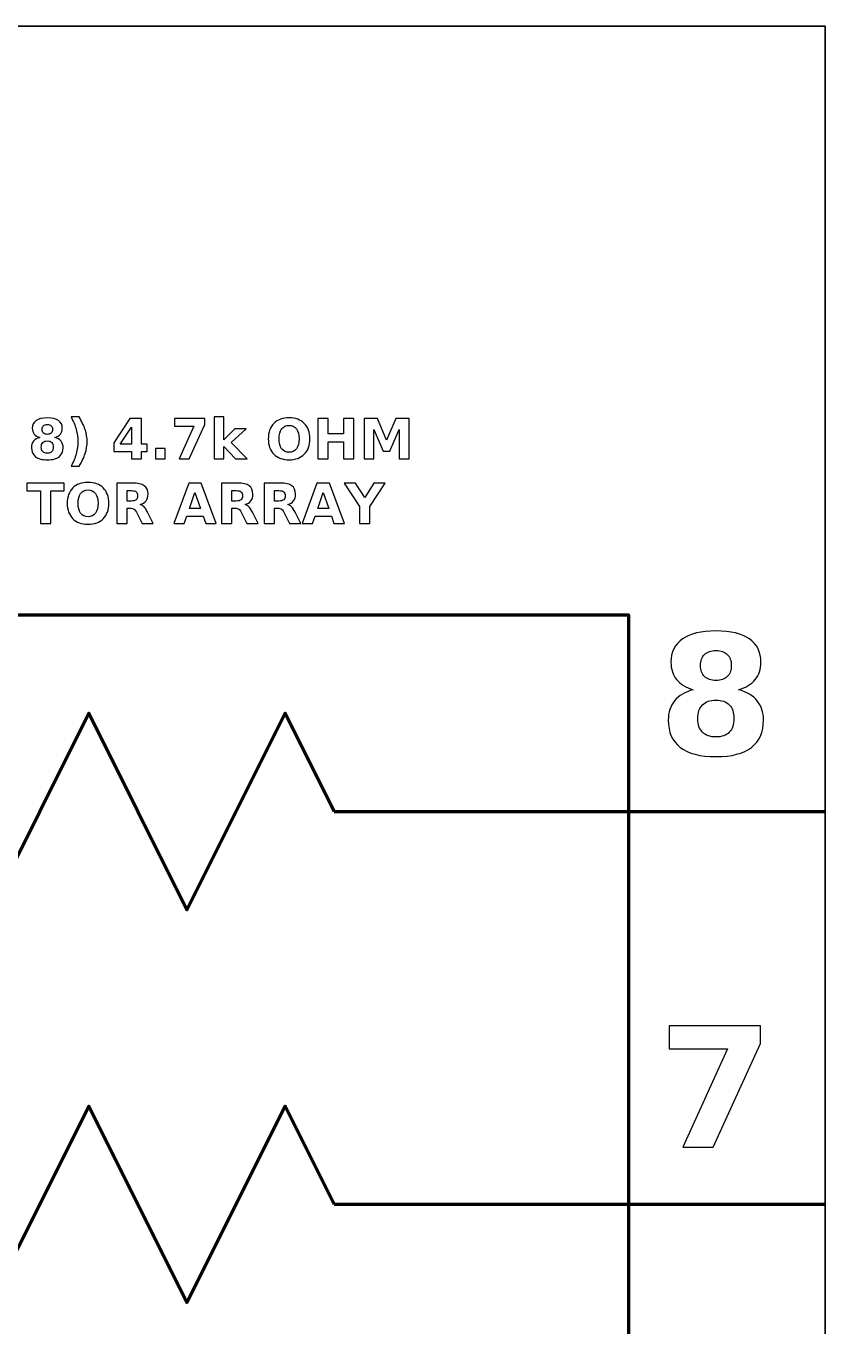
# Model space of a CAD drawing. Header units: centimetres. Extents: x -12.5 to -8.5, y -15.85 to -9.85.
# Drawn here: x -10.535 to -8.5, y -13.16 to -9.85 of the extents above; entities that cross this region are included whole.
import ezdxf

# ---------------------------------------------------------------- set-up
doc = ezdxf.new("R2010")
doc.units = ezdxf.units.CM
doc.header["$MEASUREMENT"] = 0
doc.layers.add('Layer 1', color=7, linetype='Continuous')

msp = doc.modelspace()

# ---------------------------------------------------------------- linework, layer by layer
at = {"layer": 'Layer 1', "color": 7, "lineweight": 35}
msp.add_open_spline([(-12.5, -9.85), (-12.5, -9.85), (-8.5, -9.85), (-8.5, -9.85), (-8.5, -9.85), (-8.5, -9.85), (-8.5, -15.85), (-8.5, -15.85), (-8.5, -15.85), (-8.5, -15.85), (-12.5, -15.85), (-12.5, -15.85), (-12.5, -15.85), (-12.5, -15.85), (-12.5, -9.85), (-12.5, -9.85)], degree=3, knots=[0, 0, 0, 0, 0.25, 0.25, 0.25, 0.25, 0.5, 0.5, 0.5, 0.5, 0.75, 0.75, 0.75, 0.75, 1, 1, 1, 1], dxfattribs=at)
at = {"layer": 'Layer 1', "color": 250}
for points, knots in [([(-10.49982, -10.89769), (-10.50605, -10.8958), (-10.51076, -10.89291), (-10.51393, -10.88901), (-10.51393, -10.88901), (-10.51711, -10.8851), (-10.51868, -10.88024), (-10.51868, -10.8744), (-10.51868, -10.8744), (-10.51868, -10.86572), (-10.51544, -10.85909), (-10.50897, -10.85455), (-10.50897, -10.85455), (-10.5025, -10.85001), (-10.49298, -10.84773), (-10.48044, -10.84773), (-10.48044, -10.84773), (-10.468, -10.84773), (-10.45852, -10.84999), (-10.45205, -10.85453), (-10.45205, -10.85453), (-10.44559, -10.85905), (-10.44234, -10.86568), (-10.44234, -10.8744), (-10.44234, -10.8744), (-10.44234, -10.88024), (-10.44394, -10.8851), (-10.44711, -10.88901), (-10.44711, -10.88901), (-10.45031, -10.89291), (-10.45504, -10.8958), (-10.46127, -10.89769), (-10.46127, -10.89769), (-10.45429, -10.89961), (-10.44902, -10.90274), (-10.44547, -10.90709), (-10.44547, -10.90709), (-10.44192, -10.91142), (-10.44013, -10.9169), (-10.44013, -10.92353), (-10.44013, -10.92353), (-10.44013, -10.93372), (-10.44352, -10.94143), (-10.45029, -10.94663), (-10.45029, -10.94663), (-10.45706, -10.95185), (-10.46713, -10.95446), (-10.48044, -10.95446), (-10.48044, -10.95446), (-10.49382, -10.95446), (-10.50391, -10.95185), (-10.51073, -10.94663), (-10.51073, -10.94663), (-10.51755, -10.94143), (-10.52096, -10.93372), (-10.52096, -10.92353), (-10.52096, -10.92353), (-10.52096, -10.9169), (-10.51917, -10.91142), (-10.51562, -10.90709), (-10.51562, -10.90709), (-10.51207, -10.90274), (-10.5068, -10.89961), (-10.49982, -10.89769)], [0, 0, 0, 0, 0.0625, 0.0625, 0.0625, 0.0625, 0.125, 0.125, 0.125, 0.125, 0.1875, 0.1875, 0.1875, 0.1875, 0.25, 0.25, 0.25, 0.25, 0.3125, 0.3125, 0.3125, 0.3125, 0.375, 0.375, 0.375, 0.375, 0.4375, 0.4375, 0.4375, 0.4375, 0.5, 0.5, 0.5, 0.5, 0.5625, 0.5625, 0.5625, 0.5625, 0.625, 0.625, 0.625, 0.625, 0.6875, 0.6875, 0.6875, 0.6875, 0.75, 0.75, 0.75, 0.75, 0.8125, 0.8125, 0.8125, 0.8125, 0.875, 0.875, 0.875, 0.875, 0.9375, 0.9375, 0.9375, 0.9375, 1, 1, 1, 1]), ([(-10.42009, -10.97106), (-10.41421, -10.96013), (-10.40979, -10.94945), (-10.40685, -10.93903), (-10.40685, -10.93903), (-10.40391, -10.92859), (-10.40245, -10.91831), (-10.40245, -10.90815), (-10.40245, -10.90815), (-10.40245, -10.89799), (-10.40391, -10.88771), (-10.40685, -10.87732), (-10.40685, -10.87732), (-10.40979, -10.86692), (-10.41421, -10.85627), (-10.42009, -10.84538), (-10.42009, -10.84538), (-10.42009, -10.84538), (-10.39963, -10.84538), (-10.39963, -10.84538), (-10.39963, -10.84538), (-10.39265, -10.85665), (-10.38747, -10.86742), (-10.38408, -10.87774), (-10.38408, -10.87774), (-10.38072, -10.88804), (-10.37903, -10.89823), (-10.37903, -10.90829), (-10.37903, -10.90829), (-10.37903, -10.91836), (-10.3807, -10.92849), (-10.38406, -10.9387), (-10.38406, -10.9387), (-10.3874, -10.94893), (-10.3926, -10.95973), (-10.39963, -10.97106), (-10.39963, -10.97106), (-10.39963, -10.97106), (-10.42009, -10.97106), (-10.42009, -10.97106)], [0, 0, 0, 0, 0.1, 0.1, 0.1, 0.1, 0.2, 0.2, 0.2, 0.2, 0.3, 0.3, 0.3, 0.3, 0.4, 0.4, 0.4, 0.4, 0.5, 0.5, 0.5, 0.5, 0.6, 0.6, 0.6, 0.6, 0.7, 0.7, 0.7, 0.7, 0.8, 0.8, 0.8, 0.8, 0.9, 0.9, 0.9, 0.9, 1, 1, 1, 1]), ([(-10.27021, -10.84959), (-10.27021, -10.84959), (-10.24071, -10.84959), (-10.24071, -10.84959), (-10.24071, -10.84959), (-10.24071, -10.84959), (-10.24071, -10.9145), (-10.24071, -10.9145), (-10.24071, -10.9145), (-10.24071, -10.9145), (-10.22604, -10.9145), (-10.22604, -10.9145), (-10.22604, -10.9145), (-10.22604, -10.9145), (-10.22604, -10.93372), (-10.22604, -10.93372), (-10.22604, -10.93372), (-10.22604, -10.93372), (-10.24071, -10.93372), (-10.24071, -10.93372), (-10.24071, -10.93372), (-10.24071, -10.93372), (-10.24071, -10.95246), (-10.24071, -10.95246), (-10.24071, -10.95246), (-10.24071, -10.95246), (-10.26578, -10.95246), (-10.26578, -10.95246), (-10.26578, -10.95246), (-10.26578, -10.95246), (-10.26578, -10.93372), (-10.26578, -10.93372), (-10.26578, -10.93372), (-10.26578, -10.93372), (-10.31141, -10.93372), (-10.31141, -10.93372), (-10.31141, -10.93372), (-10.31141, -10.93372), (-10.31141, -10.91097), (-10.31141, -10.91097), (-10.31141, -10.91097), (-10.31141, -10.91097), (-10.27021, -10.84959), (-10.27021, -10.84959)], [0, 0, 0, 0, 0.0909091, 0.0909091, 0.0909091, 0.0909091, 0.1818182, 0.1818182, 0.1818182, 0.1818182, 0.2727273, 0.2727273, 0.2727273, 0.2727273, 0.3636364, 0.3636364, 0.3636364, 0.3636364, 0.4545455, 0.4545455, 0.4545455, 0.4545455, 0.5454545, 0.5454545, 0.5454545, 0.5454545, 0.6363636, 0.6363636, 0.6363636, 0.6363636, 0.7272727, 0.7272727, 0.7272727, 0.7272727, 0.8181818, 0.8181818, 0.8181818, 0.8181818, 0.9090909, 0.9090909, 0.9090909, 0.9090909, 1, 1, 1, 1]), ([(-10.15654, -10.84959), (-10.15654, -10.84959), (-10.07902, -10.84959), (-10.07902, -10.84959), (-10.07902, -10.84959), (-10.07902, -10.84959), (-10.07902, -10.86455), (-10.07902, -10.86455), (-10.07902, -10.86455), (-10.07902, -10.86455), (-10.11912, -10.95246), (-10.11912, -10.95246), (-10.11912, -10.95246), (-10.11912, -10.95246), (-10.14497, -10.95246), (-10.14497, -10.95246), (-10.14497, -10.95246), (-10.14497, -10.95246), (-10.10699, -10.86909), (-10.10699, -10.86909), (-10.10699, -10.86909), (-10.10699, -10.86909), (-10.15654, -10.86909), (-10.15654, -10.86909), (-10.15654, -10.86909), (-10.15654, -10.86909), (-10.15654, -10.84959), (-10.15654, -10.84959)], [0, 0, 0, 0, 0.1428571, 0.1428571, 0.1428571, 0.1428571, 0.2857143, 0.2857143, 0.2857143, 0.2857143, 0.4285714, 0.4285714, 0.4285714, 0.4285714, 0.5714286, 0.5714286, 0.5714286, 0.5714286, 0.7142857, 0.7142857, 0.7142857, 0.7142857, 0.8571429, 0.8571429, 0.8571429, 0.8571429, 1, 1, 1, 1]), ([(-10.05593, -10.84524), (-10.05593, -10.84524), (-10.03126, -10.84524), (-10.03126, -10.84524), (-10.03126, -10.84524), (-10.03126, -10.84524), (-10.03126, -10.90361), (-10.03126, -10.90361), (-10.03126, -10.90361), (-10.03126, -10.90361), (-10.00287, -10.8753), (-10.00287, -10.8753), (-10.00287, -10.8753), (-10.00287, -10.8753), (-9.9742, -10.8753), (-9.9742, -10.8753), (-9.9742, -10.8753), (-9.9742, -10.8753), (-10.0119, -10.91071), (-10.0119, -10.91071), (-10.0119, -10.91071), (-10.0119, -10.91071), (-9.97124, -10.95246), (-9.97124, -10.95246), (-9.97124, -10.95246), (-9.97124, -10.95246), (-10.00115, -10.95246), (-10.00115, -10.95246), (-10.00115, -10.95246), (-10.00115, -10.95246), (-10.03126, -10.92029), (-10.03126, -10.92029), (-10.03126, -10.92029), (-10.03126, -10.92029), (-10.03126, -10.95246), (-10.03126, -10.95246), (-10.03126, -10.95246), (-10.03126, -10.95246), (-10.05593, -10.95246), (-10.05593, -10.95246), (-10.05593, -10.95246), (-10.05593, -10.95246), (-10.05593, -10.84524), (-10.05593, -10.84524)], [0, 0, 0, 0, 0.0909091, 0.0909091, 0.0909091, 0.0909091, 0.1818182, 0.1818182, 0.1818182, 0.1818182, 0.2727273, 0.2727273, 0.2727273, 0.2727273, 0.3636364, 0.3636364, 0.3636364, 0.3636364, 0.4545455, 0.4545455, 0.4545455, 0.4545455, 0.5454545, 0.5454545, 0.5454545, 0.5454545, 0.6363636, 0.6363636, 0.6363636, 0.6363636, 0.7272727, 0.7272727, 0.7272727, 0.7272727, 0.8181818, 0.8181818, 0.8181818, 0.8181818, 0.9090909, 0.9090909, 0.9090909, 0.9090909, 1, 1, 1, 1]), ([(-9.86486, -10.84773), (-9.84833, -10.84773), (-9.83537, -10.85246), (-9.82601, -10.86194), (-9.82601, -10.86194), (-9.81663, -10.87139), (-9.81195, -10.88444), (-9.81195, -10.90112), (-9.81195, -10.90112), (-9.81195, -10.91775), (-9.81663, -10.9308), (-9.82601, -10.94025), (-9.82601, -10.94025), (-9.83537, -10.94973), (-9.84833, -10.95446), (-9.86486, -10.95446), (-9.86486, -10.95446), (-9.88135, -10.95446), (-9.89428, -10.94973), (-9.90369, -10.94025), (-9.90369, -10.94025), (-9.91307, -10.9308), (-9.91778, -10.91775), (-9.91778, -10.90112), (-9.91778, -10.90112), (-9.91778, -10.88444), (-9.91307, -10.87139), (-9.90369, -10.86194), (-9.90369, -10.86194), (-9.89428, -10.85246), (-9.88135, -10.84773), (-9.86486, -10.84773)], [0, 0, 0, 0, 0.125, 0.125, 0.125, 0.125, 0.25, 0.25, 0.25, 0.25, 0.375, 0.375, 0.375, 0.375, 0.5, 0.5, 0.5, 0.5, 0.625, 0.625, 0.625, 0.625, 0.75, 0.75, 0.75, 0.75, 0.875, 0.875, 0.875, 0.875, 1, 1, 1, 1]), ([(-9.79188, -10.84959), (-9.79188, -10.84959), (-9.76535, -10.84959), (-9.76535, -10.84959), (-9.76535, -10.84959), (-9.76535, -10.84959), (-9.76535, -10.8888), (-9.76535, -10.8888), (-9.76535, -10.8888), (-9.76535, -10.8888), (-9.72622, -10.8888), (-9.72622, -10.8888), (-9.72622, -10.8888), (-9.72622, -10.8888), (-9.72622, -10.84959), (-9.72622, -10.84959), (-9.72622, -10.84959), (-9.72622, -10.84959), (-9.69969, -10.84959), (-9.69969, -10.84959), (-9.69969, -10.84959), (-9.69969, -10.84959), (-9.69969, -10.95246), (-9.69969, -10.95246), (-9.69969, -10.95246), (-9.69969, -10.95246), (-9.72622, -10.95246), (-9.72622, -10.95246), (-9.72622, -10.95246), (-9.72622, -10.95246), (-9.72622, -10.90886), (-9.72622, -10.90886), (-9.72622, -10.90886), (-9.72622, -10.90886), (-9.76535, -10.90886), (-9.76535, -10.90886), (-9.76535, -10.90886), (-9.76535, -10.90886), (-9.76535, -10.95246), (-9.76535, -10.95246), (-9.76535, -10.95246), (-9.76535, -10.95246), (-9.79188, -10.95246), (-9.79188, -10.95246), (-9.79188, -10.95246), (-9.79188, -10.95246), (-9.79188, -10.84959), (-9.79188, -10.84959)], [0, 0, 0, 0, 0.0833333, 0.0833333, 0.0833333, 0.0833333, 0.1666667, 0.1666667, 0.1666667, 0.1666667, 0.25, 0.25, 0.25, 0.25, 0.3333333, 0.3333333, 0.3333333, 0.3333333, 0.4166667, 0.4166667, 0.4166667, 0.4166667, 0.5, 0.5, 0.5, 0.5, 0.5833333, 0.5833333, 0.5833333, 0.5833333, 0.6666667, 0.6666667, 0.6666667, 0.6666667, 0.75, 0.75, 0.75, 0.75, 0.8333333, 0.8333333, 0.8333333, 0.8333333, 0.9166667, 0.9166667, 0.9166667, 0.9166667, 1, 1, 1, 1]), ([(-9.67379, -10.84959), (-9.67379, -10.84959), (-9.64004, -10.84959), (-9.64004, -10.84959), (-9.64004, -10.84959), (-9.64004, -10.84959), (-9.61659, -10.90465), (-9.61659, -10.90465), (-9.61659, -10.90465), (-9.61659, -10.90465), (-9.59303, -10.84959), (-9.59303, -10.84959), (-9.59303, -10.84959), (-9.59303, -10.84959), (-9.55935, -10.84959), (-9.55935, -10.84959), (-9.55935, -10.84959), (-9.55935, -10.84959), (-9.55935, -10.95246), (-9.55935, -10.95246), (-9.55935, -10.95246), (-9.55935, -10.95246), (-9.58442, -10.95246), (-9.58442, -10.95246), (-9.58442, -10.95246), (-9.58442, -10.95246), (-9.58442, -10.87722), (-9.58442, -10.87722), (-9.58442, -10.87722), (-9.58442, -10.87722), (-9.60813, -10.93268), (-9.60813, -10.93268), (-9.60813, -10.93268), (-9.60813, -10.93268), (-9.62494, -10.93268), (-9.62494, -10.93268), (-9.62494, -10.93268), (-9.62494, -10.93268), (-9.64865, -10.87722), (-9.64865, -10.87722), (-9.64865, -10.87722), (-9.64865, -10.87722), (-9.64865, -10.95246), (-9.64865, -10.95246), (-9.64865, -10.95246), (-9.64865, -10.95246), (-9.67379, -10.95246), (-9.67379, -10.95246), (-9.67379, -10.95246), (-9.67379, -10.95246), (-9.67379, -10.84959), (-9.67379, -10.84959)], [0, 0, 0, 0, 0.0769231, 0.0769231, 0.0769231, 0.0769231, 0.1538462, 0.1538462, 0.1538462, 0.1538462, 0.2307692, 0.2307692, 0.2307692, 0.2307692, 0.3076923, 0.3076923, 0.3076923, 0.3076923, 0.3846154, 0.3846154, 0.3846154, 0.3846154, 0.4615385, 0.4615385, 0.4615385, 0.4615385, 0.5384615, 0.5384615, 0.5384615, 0.5384615, 0.6153846, 0.6153846, 0.6153846, 0.6153846, 0.6923077, 0.6923077, 0.6923077, 0.6923077, 0.7692308, 0.7692308, 0.7692308, 0.7692308, 0.8461538, 0.8461538, 0.8461538, 0.8461538, 0.9230769, 0.9230769, 0.9230769, 0.9230769, 1, 1, 1, 1]), ([(-10.49361, -10.87708), (-10.49361, -10.88118), (-10.49248, -10.88433), (-10.4902, -10.88651), (-10.4902, -10.88651), (-10.48792, -10.88873), (-10.48467, -10.88983), (-10.48044, -10.88983), (-10.48044, -10.88983), (-10.4763, -10.88983), (-10.4731, -10.88873), (-10.47087, -10.88651), (-10.47087, -10.88651), (-10.46861, -10.88433), (-10.46748, -10.88118), (-10.46748, -10.87708), (-10.46748, -10.87708), (-10.46748, -10.87299), (-10.46861, -10.86986), (-10.47087, -10.86768), (-10.47087, -10.86768), (-10.4731, -10.86549), (-10.4763, -10.86441), (-10.48044, -10.86441), (-10.48044, -10.86441), (-10.48467, -10.86441), (-10.48792, -10.86551), (-10.4902, -10.86772), (-10.4902, -10.86772), (-10.49248, -10.86991), (-10.49361, -10.87304), (-10.49361, -10.87708)], [0, 0, 0, 0, 0.125, 0.125, 0.125, 0.125, 0.25, 0.25, 0.25, 0.25, 0.375, 0.375, 0.375, 0.375, 0.5, 0.5, 0.5, 0.5, 0.625, 0.625, 0.625, 0.625, 0.75, 0.75, 0.75, 0.75, 0.875, 0.875, 0.875, 0.875, 1, 1, 1, 1]), ([(-10.26578, -10.87144), (-10.26578, -10.87144), (-10.29488, -10.9145), (-10.29488, -10.9145), (-10.29488, -10.9145), (-10.29488, -10.9145), (-10.26578, -10.9145), (-10.26578, -10.9145), (-10.26578, -10.9145), (-10.26578, -10.9145), (-10.26578, -10.87144), (-10.26578, -10.87144)], [0, 0, 0, 0, 0.3333333, 0.3333333, 0.3333333, 0.3333333, 0.6666667, 0.6666667, 0.6666667, 0.6666667, 1, 1, 1, 1]), ([(-9.86486, -10.86695), (-9.87295, -10.86695), (-9.87921, -10.86993), (-9.88368, -10.87591), (-9.88368, -10.87591), (-9.88812, -10.88188), (-9.89036, -10.89028), (-9.89036, -10.90112), (-9.89036, -10.90112), (-9.89036, -10.91194), (-9.88812, -10.92031), (-9.88368, -10.92628), (-9.88368, -10.92628), (-9.87921, -10.93226), (-9.87295, -10.93524), (-9.86486, -10.93524), (-9.86486, -10.93524), (-9.85672, -10.93524), (-9.85045, -10.93226), (-9.84598, -10.92628), (-9.84598, -10.92628), (-9.84153, -10.92031), (-9.8393, -10.91194), (-9.8393, -10.90112), (-9.8393, -10.90112), (-9.8393, -10.89028), (-9.84153, -10.88188), (-9.84598, -10.87591), (-9.84598, -10.87591), (-9.85045, -10.86993), (-9.85672, -10.86695), (-9.86486, -10.86695)], [0, 0, 0, 0, 0.125, 0.125, 0.125, 0.125, 0.25, 0.25, 0.25, 0.25, 0.375, 0.375, 0.375, 0.375, 0.5, 0.5, 0.5, 0.5, 0.625, 0.625, 0.625, 0.625, 0.75, 0.75, 0.75, 0.75, 0.875, 0.875, 0.875, 0.875, 1, 1, 1, 1]), ([(-10.48044, -10.90643), (-10.4854, -10.90643), (-10.48924, -10.9078), (-10.49189, -10.9105), (-10.49189, -10.9105), (-10.49455, -10.91321), (-10.49589, -10.91709), (-10.49589, -10.92214), (-10.49589, -10.92214), (-10.49589, -10.9272), (-10.49455, -10.93106), (-10.49189, -10.93376), (-10.49189, -10.93376), (-10.48924, -10.93644), (-10.4854, -10.93778), (-10.48044, -10.93778), (-10.48044, -10.93778), (-10.47552, -10.93778), (-10.47176, -10.93644), (-10.46913, -10.93376), (-10.46913, -10.93376), (-10.46652, -10.93106), (-10.4652, -10.9272), (-10.4652, -10.92214), (-10.4652, -10.92214), (-10.4652, -10.91704), (-10.46652, -10.91316), (-10.46913, -10.91046), (-10.46913, -10.91046), (-10.47176, -10.90778), (-10.47552, -10.90643), (-10.48044, -10.90643)], [0, 0, 0, 0, 0.125, 0.125, 0.125, 0.125, 0.25, 0.25, 0.25, 0.25, 0.375, 0.375, 0.375, 0.375, 0.5, 0.5, 0.5, 0.5, 0.625, 0.625, 0.625, 0.625, 0.75, 0.75, 0.75, 0.75, 0.875, 0.875, 0.875, 0.875, 1, 1, 1, 1]), ([(-10.20518, -10.92579), (-10.20518, -10.92579), (-10.18036, -10.92579), (-10.18036, -10.92579), (-10.18036, -10.92579), (-10.18036, -10.92579), (-10.18036, -10.95246), (-10.18036, -10.95246), (-10.18036, -10.95246), (-10.18036, -10.95246), (-10.20518, -10.95246), (-10.20518, -10.95246), (-10.20518, -10.95246), (-10.20518, -10.95246), (-10.20518, -10.92579), (-10.20518, -10.92579)], [0, 0, 0, 0, 0.25, 0.25, 0.25, 0.25, 0.5, 0.5, 0.5, 0.5, 0.75, 0.75, 0.75, 0.75, 1, 1, 1, 1]), ([(-10.53235, -11.01384), (-10.53235, -11.01384), (-10.43755, -11.01384), (-10.43755, -11.01384), (-10.43755, -11.01384), (-10.43755, -11.01384), (-10.43755, -11.0339), (-10.43755, -11.0339), (-10.43755, -11.0339), (-10.43755, -11.0339), (-10.47165, -11.0339), (-10.47165, -11.0339), (-10.47165, -11.0339), (-10.47165, -11.0339), (-10.47165, -11.11671), (-10.47165, -11.11671), (-10.47165, -11.11671), (-10.47165, -11.11671), (-10.49818, -11.11671), (-10.49818, -11.11671), (-10.49818, -11.11671), (-10.49818, -11.11671), (-10.49818, -11.0339), (-10.49818, -11.0339), (-10.49818, -11.0339), (-10.49818, -11.0339), (-10.53235, -11.0339), (-10.53235, -11.0339), (-10.53235, -11.0339), (-10.53235, -11.0339), (-10.53235, -11.01384), (-10.53235, -11.01384)], [0, 0, 0, 0, 0.125, 0.125, 0.125, 0.125, 0.25, 0.25, 0.25, 0.25, 0.375, 0.375, 0.375, 0.375, 0.5, 0.5, 0.5, 0.5, 0.625, 0.625, 0.625, 0.625, 0.75, 0.75, 0.75, 0.75, 0.875, 0.875, 0.875, 0.875, 1, 1, 1, 1]), ([(-10.37682, -11.01198), (-10.36029, -11.01198), (-10.34733, -11.01671), (-10.33797, -11.02619), (-10.33797, -11.02619), (-10.32859, -11.03564), (-10.32391, -11.04869), (-10.32391, -11.06537), (-10.32391, -11.06537), (-10.32391, -11.082), (-10.32859, -11.09505), (-10.33797, -11.1045), (-10.33797, -11.1045), (-10.34733, -11.11398), (-10.36029, -11.11871), (-10.37682, -11.11871), (-10.37682, -11.11871), (-10.39331, -11.11871), (-10.40624, -11.11398), (-10.41565, -11.1045), (-10.41565, -11.1045), (-10.42503, -11.09505), (-10.42974, -11.082), (-10.42974, -11.06537), (-10.42974, -11.06537), (-10.42974, -11.04869), (-10.42503, -11.03564), (-10.41565, -11.02619), (-10.41565, -11.02619), (-10.40624, -11.01671), (-10.39331, -11.01198), (-10.37682, -11.01198)], [0, 0, 0, 0, 0.125, 0.125, 0.125, 0.125, 0.25, 0.25, 0.25, 0.25, 0.375, 0.375, 0.375, 0.375, 0.5, 0.5, 0.5, 0.5, 0.625, 0.625, 0.625, 0.625, 0.75, 0.75, 0.75, 0.75, 0.875, 0.875, 0.875, 0.875, 1, 1, 1, 1]), ([(-10.27731, -11.07779), (-10.27731, -11.07779), (-10.27731, -11.11671), (-10.27731, -11.11671), (-10.27731, -11.11671), (-10.27731, -11.11671), (-10.30384, -11.11671), (-10.30384, -11.11671), (-10.30384, -11.11671), (-10.30384, -11.11671), (-10.30384, -11.01384), (-10.30384, -11.01384), (-10.30384, -11.01384), (-10.30384, -11.01384), (-10.26332, -11.01384), (-10.26332, -11.01384), (-10.26332, -11.01384), (-10.24977, -11.01384), (-10.23982, -11.01612), (-10.23352, -11.02066), (-10.23352, -11.02066), (-10.2272, -11.0252), (-10.22404, -11.0324), (-10.22404, -11.04223), (-10.22404, -11.04223), (-10.22404, -11.04902), (-10.22569, -11.05462), (-10.22896, -11.05897), (-10.22896, -11.05897), (-10.23225, -11.06335), (-10.23721, -11.06657), (-10.24382, -11.06862), (-10.24382, -11.06862), (-10.2402, -11.06946), (-10.23693, -11.07132), (-10.23406, -11.07424), (-10.23406, -11.07424), (-10.23119, -11.07715), (-10.2283, -11.08157), (-10.22536, -11.0875), (-10.22536, -11.0875), (-10.22536, -11.0875), (-10.21094, -11.11671), (-10.21094, -11.11671), (-10.21094, -11.11671), (-10.21094, -11.11671), (-10.23921, -11.11671), (-10.23921, -11.11671), (-10.23921, -11.11671), (-10.23921, -11.11671), (-10.25175, -11.09115), (-10.25175, -11.09115), (-10.25175, -11.09115), (-10.25426, -11.08602), (-10.25683, -11.08249), (-10.25944, -11.08061), (-10.25944, -11.08061), (-10.26203, -11.07873), (-10.26548, -11.07779), (-10.26981, -11.07779), (-10.26981, -11.07779), (-10.26981, -11.07779), (-10.27731, -11.07779), (-10.27731, -11.07779)], [0, 0, 0, 0, 0.0625, 0.0625, 0.0625, 0.0625, 0.125, 0.125, 0.125, 0.125, 0.1875, 0.1875, 0.1875, 0.1875, 0.25, 0.25, 0.25, 0.25, 0.3125, 0.3125, 0.3125, 0.3125, 0.375, 0.375, 0.375, 0.375, 0.4375, 0.4375, 0.4375, 0.4375, 0.5, 0.5, 0.5, 0.5, 0.5625, 0.5625, 0.5625, 0.5625, 0.625, 0.625, 0.625, 0.625, 0.6875, 0.6875, 0.6875, 0.6875, 0.75, 0.75, 0.75, 0.75, 0.8125, 0.8125, 0.8125, 0.8125, 0.875, 0.875, 0.875, 0.875, 0.9375, 0.9375, 0.9375, 0.9375, 1, 1, 1, 1]), ([(-10.08364, -11.09799), (-10.08364, -11.09799), (-10.12513, -11.09799), (-10.12513, -11.09799), (-10.12513, -11.09799), (-10.12513, -11.09799), (-10.13167, -11.11671), (-10.13167, -11.11671), (-10.13167, -11.11671), (-10.13167, -11.11671), (-10.15834, -11.11671), (-10.15834, -11.11671), (-10.15834, -11.11671), (-10.15834, -11.11671), (-10.12024, -11.01384), (-10.12024, -11.01384), (-10.12024, -11.01384), (-10.12024, -11.01384), (-10.08861, -11.01384), (-10.08861, -11.01384), (-10.08861, -11.01384), (-10.08861, -11.01384), (-10.05051, -11.11671), (-10.05051, -11.11671), (-10.05051, -11.11671), (-10.05051, -11.11671), (-10.07718, -11.11671), (-10.07718, -11.11671), (-10.07718, -11.11671), (-10.07718, -11.11671), (-10.08364, -11.09799), (-10.08364, -11.09799)], [0, 0, 0, 0, 0.125, 0.125, 0.125, 0.125, 0.25, 0.25, 0.25, 0.25, 0.375, 0.375, 0.375, 0.375, 0.5, 0.5, 0.5, 0.5, 0.625, 0.625, 0.625, 0.625, 0.75, 0.75, 0.75, 0.75, 0.875, 0.875, 0.875, 0.875, 1, 1, 1, 1]), ([(-10.01031, -11.07779), (-10.01031, -11.07779), (-10.01031, -11.11671), (-10.01031, -11.11671), (-10.01031, -11.11671), (-10.01031, -11.11671), (-10.03684, -11.11671), (-10.03684, -11.11671), (-10.03684, -11.11671), (-10.03684, -11.11671), (-10.03684, -11.01384), (-10.03684, -11.01384), (-10.03684, -11.01384), (-10.03684, -11.01384), (-9.99632, -11.01384), (-9.99632, -11.01384), (-9.99632, -11.01384), (-9.98277, -11.01384), (-9.97282, -11.01612), (-9.96652, -11.02066), (-9.96652, -11.02066), (-9.9602, -11.0252), (-9.95704, -11.0324), (-9.95704, -11.04223), (-9.95704, -11.04223), (-9.95704, -11.04902), (-9.95869, -11.05462), (-9.96196, -11.05897), (-9.96196, -11.05897), (-9.96525, -11.06335), (-9.97021, -11.06657), (-9.97682, -11.06862), (-9.97682, -11.06862), (-9.9732, -11.06946), (-9.96993, -11.07132), (-9.96706, -11.07424), (-9.96706, -11.07424), (-9.96419, -11.07715), (-9.9613, -11.08157), (-9.95836, -11.0875), (-9.95836, -11.0875), (-9.95836, -11.0875), (-9.94394, -11.11671), (-9.94394, -11.11671), (-9.94394, -11.11671), (-9.94394, -11.11671), (-9.97221, -11.11671), (-9.97221, -11.11671), (-9.97221, -11.11671), (-9.97221, -11.11671), (-9.98475, -11.09115), (-9.98475, -11.09115), (-9.98475, -11.09115), (-9.98726, -11.08602), (-9.98983, -11.08249), (-9.99244, -11.08061), (-9.99244, -11.08061), (-9.99503, -11.07873), (-9.99848, -11.07779), (-10.00281, -11.07779), (-10.00281, -11.07779), (-10.00281, -11.07779), (-10.01031, -11.07779), (-10.01031, -11.07779)], [0, 0, 0, 0, 0.0625, 0.0625, 0.0625, 0.0625, 0.125, 0.125, 0.125, 0.125, 0.1875, 0.1875, 0.1875, 0.1875, 0.25, 0.25, 0.25, 0.25, 0.3125, 0.3125, 0.3125, 0.3125, 0.375, 0.375, 0.375, 0.375, 0.4375, 0.4375, 0.4375, 0.4375, 0.5, 0.5, 0.5, 0.5, 0.5625, 0.5625, 0.5625, 0.5625, 0.625, 0.625, 0.625, 0.625, 0.6875, 0.6875, 0.6875, 0.6875, 0.75, 0.75, 0.75, 0.75, 0.8125, 0.8125, 0.8125, 0.8125, 0.875, 0.875, 0.875, 0.875, 0.9375, 0.9375, 0.9375, 0.9375, 1, 1, 1, 1]), ([(-9.90166, -11.07779), (-9.90166, -11.07779), (-9.90166, -11.11671), (-9.90166, -11.11671), (-9.90166, -11.11671), (-9.90166, -11.11671), (-9.92819, -11.11671), (-9.92819, -11.11671), (-9.92819, -11.11671), (-9.92819, -11.11671), (-9.92819, -11.01384), (-9.92819, -11.01384), (-9.92819, -11.01384), (-9.92819, -11.01384), (-9.88767, -11.01384), (-9.88767, -11.01384), (-9.88767, -11.01384), (-9.87412, -11.01384), (-9.86417, -11.01612), (-9.85787, -11.02066), (-9.85787, -11.02066), (-9.85155, -11.0252), (-9.84839, -11.0324), (-9.84839, -11.04223), (-9.84839, -11.04223), (-9.84839, -11.04902), (-9.85004, -11.05462), (-9.85331, -11.05897), (-9.85331, -11.05897), (-9.8566, -11.06335), (-9.86156, -11.06657), (-9.86817, -11.06862), (-9.86817, -11.06862), (-9.86455, -11.06946), (-9.86128, -11.07132), (-9.85841, -11.07424), (-9.85841, -11.07424), (-9.85554, -11.07715), (-9.85265, -11.08157), (-9.84971, -11.0875), (-9.84971, -11.0875), (-9.84971, -11.0875), (-9.83529, -11.11671), (-9.83529, -11.11671), (-9.83529, -11.11671), (-9.83529, -11.11671), (-9.86356, -11.11671), (-9.86356, -11.11671), (-9.86356, -11.11671), (-9.86356, -11.11671), (-9.8761, -11.09115), (-9.8761, -11.09115), (-9.8761, -11.09115), (-9.87861, -11.08602), (-9.88118, -11.08249), (-9.88379, -11.08061), (-9.88379, -11.08061), (-9.88638, -11.07873), (-9.88983, -11.07779), (-9.89416, -11.07779), (-9.89416, -11.07779), (-9.89416, -11.07779), (-9.90166, -11.07779), (-9.90166, -11.07779)], [0, 0, 0, 0, 0.0625, 0.0625, 0.0625, 0.0625, 0.125, 0.125, 0.125, 0.125, 0.1875, 0.1875, 0.1875, 0.1875, 0.25, 0.25, 0.25, 0.25, 0.3125, 0.3125, 0.3125, 0.3125, 0.375, 0.375, 0.375, 0.375, 0.4375, 0.4375, 0.4375, 0.4375, 0.5, 0.5, 0.5, 0.5, 0.5625, 0.5625, 0.5625, 0.5625, 0.625, 0.625, 0.625, 0.625, 0.6875, 0.6875, 0.6875, 0.6875, 0.75, 0.75, 0.75, 0.75, 0.8125, 0.8125, 0.8125, 0.8125, 0.875, 0.875, 0.875, 0.875, 0.9375, 0.9375, 0.9375, 0.9375, 1, 1, 1, 1]), ([(-9.75712, -11.09799), (-9.75712, -11.09799), (-9.79861, -11.09799), (-9.79861, -11.09799), (-9.79861, -11.09799), (-9.79861, -11.09799), (-9.80515, -11.11671), (-9.80515, -11.11671), (-9.80515, -11.11671), (-9.80515, -11.11671), (-9.83182, -11.11671), (-9.83182, -11.11671), (-9.83182, -11.11671), (-9.83182, -11.11671), (-9.79372, -11.01384), (-9.79372, -11.01384), (-9.79372, -11.01384), (-9.79372, -11.01384), (-9.76209, -11.01384), (-9.76209, -11.01384), (-9.76209, -11.01384), (-9.76209, -11.01384), (-9.72399, -11.11671), (-9.72399, -11.11671), (-9.72399, -11.11671), (-9.72399, -11.11671), (-9.75066, -11.11671), (-9.75066, -11.11671), (-9.75066, -11.11671), (-9.75066, -11.11671), (-9.75712, -11.09799), (-9.75712, -11.09799)], [0, 0, 0, 0, 0.125, 0.125, 0.125, 0.125, 0.25, 0.25, 0.25, 0.25, 0.375, 0.375, 0.375, 0.375, 0.5, 0.5, 0.5, 0.5, 0.625, 0.625, 0.625, 0.625, 0.75, 0.75, 0.75, 0.75, 0.875, 0.875, 0.875, 0.875, 1, 1, 1, 1]), ([(-9.72467, -11.01384), (-9.72467, -11.01384), (-9.69567, -11.01384), (-9.69567, -11.01384), (-9.69567, -11.01384), (-9.69567, -11.01384), (-9.67222, -11.05051), (-9.67222, -11.05051), (-9.67222, -11.05051), (-9.67222, -11.05051), (-9.6488, -11.01384), (-9.6488, -11.01384), (-9.6488, -11.01384), (-9.6488, -11.01384), (-9.61973, -11.01384), (-9.61973, -11.01384), (-9.61973, -11.01384), (-9.61973, -11.01384), (-9.65893, -11.07337), (-9.65893, -11.07337), (-9.65893, -11.07337), (-9.65893, -11.07337), (-9.65893, -11.11671), (-9.65893, -11.11671), (-9.65893, -11.11671), (-9.65893, -11.11671), (-9.68546, -11.11671), (-9.68546, -11.11671), (-9.68546, -11.11671), (-9.68546, -11.11671), (-9.68546, -11.07337), (-9.68546, -11.07337), (-9.68546, -11.07337), (-9.68546, -11.07337), (-9.72467, -11.01384), (-9.72467, -11.01384)], [0, 0, 0, 0, 0.1111111, 0.1111111, 0.1111111, 0.1111111, 0.2222222, 0.2222222, 0.2222222, 0.2222222, 0.3333333, 0.3333333, 0.3333333, 0.3333333, 0.4444444, 0.4444444, 0.4444444, 0.4444444, 0.5555556, 0.5555556, 0.5555556, 0.5555556, 0.6666667, 0.6666667, 0.6666667, 0.6666667, 0.7777778, 0.7777778, 0.7777778, 0.7777778, 0.8888889, 0.8888889, 0.8888889, 0.8888889, 1, 1, 1, 1]), ([(-10.37682, -11.0312), (-10.38491, -11.0312), (-10.39117, -11.03418), (-10.39564, -11.04016), (-10.39564, -11.04016), (-10.40008, -11.04613), (-10.40232, -11.05453), (-10.40232, -11.06537), (-10.40232, -11.06537), (-10.40232, -11.07619), (-10.40008, -11.08456), (-10.39564, -11.09053), (-10.39564, -11.09053), (-10.39117, -11.09651), (-10.38491, -11.09949), (-10.37682, -11.09949), (-10.37682, -11.09949), (-10.36868, -11.09949), (-10.36241, -11.09651), (-10.35794, -11.09053), (-10.35794, -11.09053), (-10.35349, -11.08456), (-10.35126, -11.07619), (-10.35126, -11.06537), (-10.35126, -11.06537), (-10.35126, -11.05453), (-10.35349, -11.04613), (-10.35794, -11.04016), (-10.35794, -11.04016), (-10.36241, -11.03418), (-10.36868, -11.0312), (-10.37682, -11.0312)], [0, 0, 0, 0, 0.125, 0.125, 0.125, 0.125, 0.25, 0.25, 0.25, 0.25, 0.375, 0.375, 0.375, 0.375, 0.5, 0.5, 0.5, 0.5, 0.625, 0.625, 0.625, 0.625, 0.75, 0.75, 0.75, 0.75, 0.875, 0.875, 0.875, 0.875, 1, 1, 1, 1]), ([(-10.26614, -11.05947), (-10.26059, -11.05947), (-10.25659, -11.05843), (-10.25419, -11.05636), (-10.25419, -11.05636), (-10.25177, -11.05429), (-10.25057, -11.05088), (-10.25057, -11.04615), (-10.25057, -11.04615), (-10.25057, -11.04147), (-10.25177, -11.03811), (-10.25419, -11.03609), (-10.25419, -11.03609), (-10.25659, -11.03407), (-10.26059, -11.03306), (-10.26614, -11.03306), (-10.26614, -11.03306), (-10.26614, -11.03306), (-10.27731, -11.03306), (-10.27731, -11.03306), (-10.27731, -11.03306), (-10.27731, -11.03306), (-10.27731, -11.05947), (-10.27731, -11.05947), (-10.27731, -11.05947), (-10.27731, -11.05947), (-10.26614, -11.05947), (-10.26614, -11.05947)], [0, 0, 0, 0, 0.1428571, 0.1428571, 0.1428571, 0.1428571, 0.2857143, 0.2857143, 0.2857143, 0.2857143, 0.4285714, 0.4285714, 0.4285714, 0.4285714, 0.5714286, 0.5714286, 0.5714286, 0.5714286, 0.7142857, 0.7142857, 0.7142857, 0.7142857, 0.8571429, 0.8571429, 0.8571429, 0.8571429, 1, 1, 1, 1]), ([(-10.11852, -11.07889), (-10.11852, -11.07889), (-10.09032, -11.07889), (-10.09032, -11.07889), (-10.09032, -11.07889), (-10.09032, -11.07889), (-10.10439, -11.03797), (-10.10439, -11.03797), (-10.10439, -11.03797), (-10.10439, -11.03797), (-10.11852, -11.07889), (-10.11852, -11.07889)], [0, 0, 0, 0, 0.3333333, 0.3333333, 0.3333333, 0.3333333, 0.6666667, 0.6666667, 0.6666667, 0.6666667, 1, 1, 1, 1]), ([(-9.99914, -11.05947), (-9.99359, -11.05947), (-9.98959, -11.05843), (-9.98719, -11.05636), (-9.98719, -11.05636), (-9.98477, -11.05429), (-9.98357, -11.05088), (-9.98357, -11.04615), (-9.98357, -11.04615), (-9.98357, -11.04147), (-9.98477, -11.03811), (-9.98719, -11.03609), (-9.98719, -11.03609), (-9.98959, -11.03407), (-9.99359, -11.03306), (-9.99914, -11.03306), (-9.99914, -11.03306), (-9.99914, -11.03306), (-10.01031, -11.03306), (-10.01031, -11.03306), (-10.01031, -11.03306), (-10.01031, -11.03306), (-10.01031, -11.05947), (-10.01031, -11.05947), (-10.01031, -11.05947), (-10.01031, -11.05947), (-9.99914, -11.05947), (-9.99914, -11.05947)], [0, 0, 0, 0, 0.1428571, 0.1428571, 0.1428571, 0.1428571, 0.2857143, 0.2857143, 0.2857143, 0.2857143, 0.4285714, 0.4285714, 0.4285714, 0.4285714, 0.5714286, 0.5714286, 0.5714286, 0.5714286, 0.7142857, 0.7142857, 0.7142857, 0.7142857, 0.8571429, 0.8571429, 0.8571429, 0.8571429, 1, 1, 1, 1]), ([(-9.89049, -11.05947), (-9.88494, -11.05947), (-9.88094, -11.05843), (-9.87854, -11.05636), (-9.87854, -11.05636), (-9.87612, -11.05429), (-9.87492, -11.05088), (-9.87492, -11.04615), (-9.87492, -11.04615), (-9.87492, -11.04147), (-9.87612, -11.03811), (-9.87854, -11.03609), (-9.87854, -11.03609), (-9.88094, -11.03407), (-9.88494, -11.03306), (-9.89049, -11.03306), (-9.89049, -11.03306), (-9.89049, -11.03306), (-9.90166, -11.03306), (-9.90166, -11.03306), (-9.90166, -11.03306), (-9.90166, -11.03306), (-9.90166, -11.05947), (-9.90166, -11.05947), (-9.90166, -11.05947), (-9.90166, -11.05947), (-9.89049, -11.05947), (-9.89049, -11.05947)], [0, 0, 0, 0, 0.1428571, 0.1428571, 0.1428571, 0.1428571, 0.2857143, 0.2857143, 0.2857143, 0.2857143, 0.4285714, 0.4285714, 0.4285714, 0.4285714, 0.5714286, 0.5714286, 0.5714286, 0.5714286, 0.7142857, 0.7142857, 0.7142857, 0.7142857, 0.8571429, 0.8571429, 0.8571429, 0.8571429, 1, 1, 1, 1]), ([(-9.792, -11.07889), (-9.792, -11.07889), (-9.7638, -11.07889), (-9.7638, -11.07889), (-9.7638, -11.07889), (-9.7638, -11.07889), (-9.77787, -11.03797), (-9.77787, -11.03797), (-9.77787, -11.03797), (-9.77787, -11.03797), (-9.792, -11.07889), (-9.792, -11.07889)], [0, 0, 0, 0, 0.3333333, 0.3333333, 0.3333333, 0.3333333, 0.6666667, 0.6666667, 0.6666667, 0.6666667, 1, 1, 1, 1]), ([(-8.83574, -11.53999), (-8.85443, -11.53434), (-8.86855, -11.52566), (-8.87807, -11.51395), (-8.87807, -11.51395), (-8.8876, -11.50224), (-8.89232, -11.48764), (-8.89232, -11.47014), (-8.89232, -11.47014), (-8.89232, -11.4441), (-8.88259, -11.42421), (-8.86318, -11.41059), (-8.86318, -11.41059), (-8.84378, -11.39697), (-8.81521, -11.39013), (-8.7776, -11.39013), (-8.7776, -11.39013), (-8.74028, -11.39013), (-8.71184, -11.3969), (-8.69244, -11.41052), (-8.69244, -11.41052), (-8.67304, -11.42407), (-8.6633, -11.44396), (-8.6633, -11.47014), (-8.6633, -11.47014), (-8.6633, -11.48764), (-8.6681, -11.50224), (-8.67762, -11.51395), (-8.67762, -11.51395), (-8.68722, -11.52566), (-8.7014, -11.53434), (-8.7201, -11.53999), (-8.7201, -11.53999), (-8.69914, -11.54577), (-8.68334, -11.55516), (-8.67269, -11.56821), (-8.67269, -11.56821), (-8.66203, -11.58119), (-8.65667, -11.59763), (-8.65667, -11.61753), (-8.65667, -11.61753), (-8.65667, -11.64808), (-8.66683, -11.67122), (-8.68715, -11.68681), (-8.68715, -11.68681), (-8.70747, -11.70248), (-8.73767, -11.71031), (-8.7776, -11.71031), (-8.7776, -11.71031), (-8.81775, -11.71031), (-8.84801, -11.70248), (-8.86848, -11.68681), (-8.86848, -11.68681), (-8.88894, -11.67122), (-8.89917, -11.64808), (-8.89917, -11.61753), (-8.89917, -11.61753), (-8.89917, -11.59763), (-8.8938, -11.58119), (-8.88315, -11.56821), (-8.88315, -11.56821), (-8.8725, -11.55516), (-8.85669, -11.54577), (-8.83574, -11.53999)], [0, 0, 0, 0, 0.0625, 0.0625, 0.0625, 0.0625, 0.125, 0.125, 0.125, 0.125, 0.1875, 0.1875, 0.1875, 0.1875, 0.25, 0.25, 0.25, 0.25, 0.3125, 0.3125, 0.3125, 0.3125, 0.375, 0.375, 0.375, 0.375, 0.4375, 0.4375, 0.4375, 0.4375, 0.5, 0.5, 0.5, 0.5, 0.5625, 0.5625, 0.5625, 0.5625, 0.625, 0.625, 0.625, 0.625, 0.6875, 0.6875, 0.6875, 0.6875, 0.75, 0.75, 0.75, 0.75, 0.8125, 0.8125, 0.8125, 0.8125, 0.875, 0.875, 0.875, 0.875, 0.9375, 0.9375, 0.9375, 0.9375, 1, 1, 1, 1]), ([(-8.81711, -11.47818), (-8.81711, -11.49046), (-8.81372, -11.49991), (-8.80688, -11.50647), (-8.80688, -11.50647), (-8.80004, -11.51311), (-8.7903, -11.51642), (-8.7776, -11.51642), (-8.7776, -11.51642), (-8.76518, -11.51642), (-8.75559, -11.51311), (-8.74888, -11.50647), (-8.74888, -11.50647), (-8.74211, -11.49991), (-8.73872, -11.49046), (-8.73872, -11.47818), (-8.73872, -11.47818), (-8.73872, -11.4659), (-8.74211, -11.45652), (-8.74888, -11.44996), (-8.74888, -11.44996), (-8.75559, -11.4434), (-8.76518, -11.44015), (-8.7776, -11.44015), (-8.7776, -11.44015), (-8.7903, -11.44015), (-8.80004, -11.44347), (-8.80688, -11.4501), (-8.80688, -11.4501), (-8.81372, -11.45666), (-8.81711, -11.46605), (-8.81711, -11.47818)], [0, 0, 0, 0, 0.125, 0.125, 0.125, 0.125, 0.25, 0.25, 0.25, 0.25, 0.375, 0.375, 0.375, 0.375, 0.5, 0.5, 0.5, 0.5, 0.625, 0.625, 0.625, 0.625, 0.75, 0.75, 0.75, 0.75, 0.875, 0.875, 0.875, 0.875, 1, 1, 1, 1]), ([(-8.7776, -11.56623), (-8.79249, -11.56623), (-8.80399, -11.57033), (-8.81196, -11.57844), (-8.81196, -11.57844), (-8.81993, -11.58655), (-8.82396, -11.5982), (-8.82396, -11.61336), (-8.82396, -11.61336), (-8.82396, -11.62853), (-8.81993, -11.6401), (-8.81196, -11.64822), (-8.81196, -11.64822), (-8.80399, -11.65626), (-8.79249, -11.66028), (-8.7776, -11.66028), (-8.7776, -11.66028), (-8.76285, -11.66028), (-8.75157, -11.65626), (-8.74366, -11.64822), (-8.74366, -11.64822), (-8.73583, -11.6401), (-8.73188, -11.62853), (-8.73188, -11.61336), (-8.73188, -11.61336), (-8.73188, -11.59805), (-8.73583, -11.58641), (-8.74366, -11.5783), (-8.74366, -11.5783), (-8.75157, -11.57026), (-8.76285, -11.56623), (-8.7776, -11.56623)], [0, 0, 0, 0, 0.125, 0.125, 0.125, 0.125, 0.25, 0.25, 0.25, 0.25, 0.375, 0.375, 0.375, 0.375, 0.5, 0.5, 0.5, 0.5, 0.625, 0.625, 0.625, 0.625, 0.75, 0.75, 0.75, 0.75, 0.875, 0.875, 0.875, 0.875, 1, 1, 1, 1]), ([(-8.8967, -12.3957), (-8.8967, -12.3957), (-8.66415, -12.3957), (-8.66415, -12.3957), (-8.66415, -12.3957), (-8.66415, -12.3957), (-8.66415, -12.44058), (-8.66415, -12.44058), (-8.66415, -12.44058), (-8.66415, -12.44058), (-8.78444, -12.70431), (-8.78444, -12.70431), (-8.78444, -12.70431), (-8.78444, -12.70431), (-8.86198, -12.70431), (-8.86198, -12.70431), (-8.86198, -12.70431), (-8.86198, -12.70431), (-8.74804, -12.45419), (-8.74804, -12.45419), (-8.74804, -12.45419), (-8.74804, -12.45419), (-8.8967, -12.45419), (-8.8967, -12.45419), (-8.8967, -12.45419), (-8.8967, -12.45419), (-8.8967, -12.3957), (-8.8967, -12.3957)], [0, 0, 0, 0, 0.1428571, 0.1428571, 0.1428571, 0.1428571, 0.2857143, 0.2857143, 0.2857143, 0.2857143, 0.4285714, 0.4285714, 0.4285714, 0.4285714, 0.5714286, 0.5714286, 0.5714286, 0.5714286, 0.7142857, 0.7142857, 0.7142857, 0.7142857, 0.8571429, 0.8571429, 0.8571429, 0.8571429, 1, 1, 1, 1])]:
    msp.add_open_spline(points, degree=3, knots=knots, dxfattribs=at)
at = {"layer": 'Layer 1', "color": 250, "lineweight": 100}
for points, knots in [([(-12, -11.35), (-12, -11.35), (-9, -11.35), (-9, -11.35), (-9, -11.35), (-9, -11.35), (-9, -15.25), (-9, -15.25), (-9, -15.25), (-9, -15.25), (-12, -15.25), (-12, -15.25), (-12, -15.25), (-12, -15.25), (-12, -11.35), (-12, -11.35)], [0, 0, 0, 0, 0.25, 0.25, 0.25, 0.25, 0.5, 0.5, 0.5, 0.5, 0.75, 0.75, 0.75, 0.75, 1, 1, 1, 1]), ([(-11.25, -11.85), (-11.25, -11.85), (-11.125, -12.1), (-11.125, -12.1), (-11.125, -12.1), (-11.125, -12.1), (-10.875, -11.6), (-10.875, -11.6), (-10.875, -11.6), (-10.875, -11.6), (-10.625, -12.1), (-10.625, -12.1), (-10.625, -12.1), (-10.625, -12.1), (-10.375, -11.6), (-10.375, -11.6), (-10.375, -11.6), (-10.375, -11.6), (-10.12501, -12.1), (-10.12501, -12.1), (-10.12501, -12.1), (-10.12501, -12.1), (-9.87501, -11.6), (-9.87501, -11.6), (-9.87501, -11.6), (-9.87501, -11.6), (-9.75001, -11.85), (-9.75001, -11.85)], [0, 0, 0, 0, 0.1428571, 0.1428571, 0.1428571, 0.1428571, 0.2857143, 0.2857143, 0.2857143, 0.2857143, 0.4285714, 0.4285714, 0.4285714, 0.4285714, 0.5714286, 0.5714286, 0.5714286, 0.5714286, 0.7142857, 0.7142857, 0.7142857, 0.7142857, 0.8571429, 0.8571429, 0.8571429, 0.8571429, 1, 1, 1, 1]), ([(-11.25, -12.85), (-11.25, -12.85), (-11.125, -13.1), (-11.125, -13.1), (-11.125, -13.1), (-11.125, -13.1), (-10.875, -12.6), (-10.875, -12.6), (-10.875, -12.6), (-10.875, -12.6), (-10.625, -13.1), (-10.625, -13.1), (-10.625, -13.1), (-10.625, -13.1), (-10.375, -12.6), (-10.375, -12.6), (-10.375, -12.6), (-10.375, -12.6), (-10.12501, -13.1), (-10.12501, -13.1), (-10.12501, -13.1), (-10.12501, -13.1), (-9.87501, -12.6), (-9.87501, -12.6), (-9.87501, -12.6), (-9.87501, -12.6), (-9.75001, -12.85), (-9.75001, -12.85)], [0, 0, 0, 0, 0.1428571, 0.1428571, 0.1428571, 0.1428571, 0.2857143, 0.2857143, 0.2857143, 0.2857143, 0.4285714, 0.4285714, 0.4285714, 0.4285714, 0.5714286, 0.5714286, 0.5714286, 0.5714286, 0.7142857, 0.7142857, 0.7142857, 0.7142857, 0.8571429, 0.8571429, 0.8571429, 0.8571429, 1, 1, 1, 1])]:
    msp.add_open_spline(points, degree=3, knots=knots, dxfattribs=at)
for points in [[(-9.75001, -11.85), (-9.75001, -11.85), (-8.95, -11.85), (-8.95, -11.85)], [(-9.75001, -12.85), (-9.75001, -12.85), (-8.95, -12.85), (-8.95, -12.85)]]:
    msp.add_open_spline(points, degree=3, dxfattribs=at)
at = {"layer": 'Layer 1', "color": 250, "lineweight": 106}
for points in [[(-8.95, -11.85), (-8.95, -11.85), (-8.50001, -11.84998), (-8.50001, -11.84998)], [(-8.95, -12.85), (-8.95, -12.85), (-8.50001, -12.84998), (-8.50001, -12.84998)]]:
    msp.add_open_spline(points, degree=3, dxfattribs=at)

doc.saveas('drawing.dxf')
